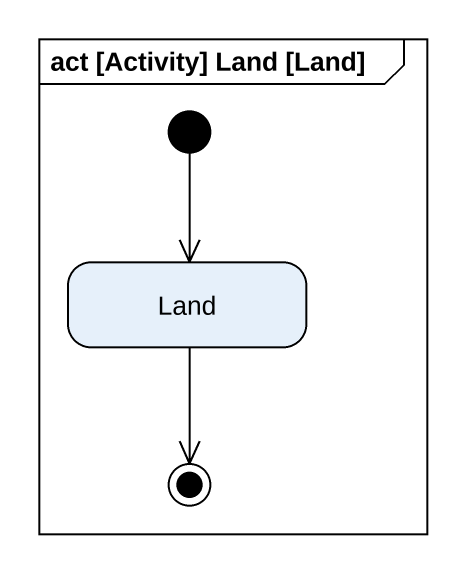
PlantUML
@startuml
mainframe act [Activity] Land [Land]
hide empty description
state Land
[*] --> Land
Land --> [*]
@enduml
